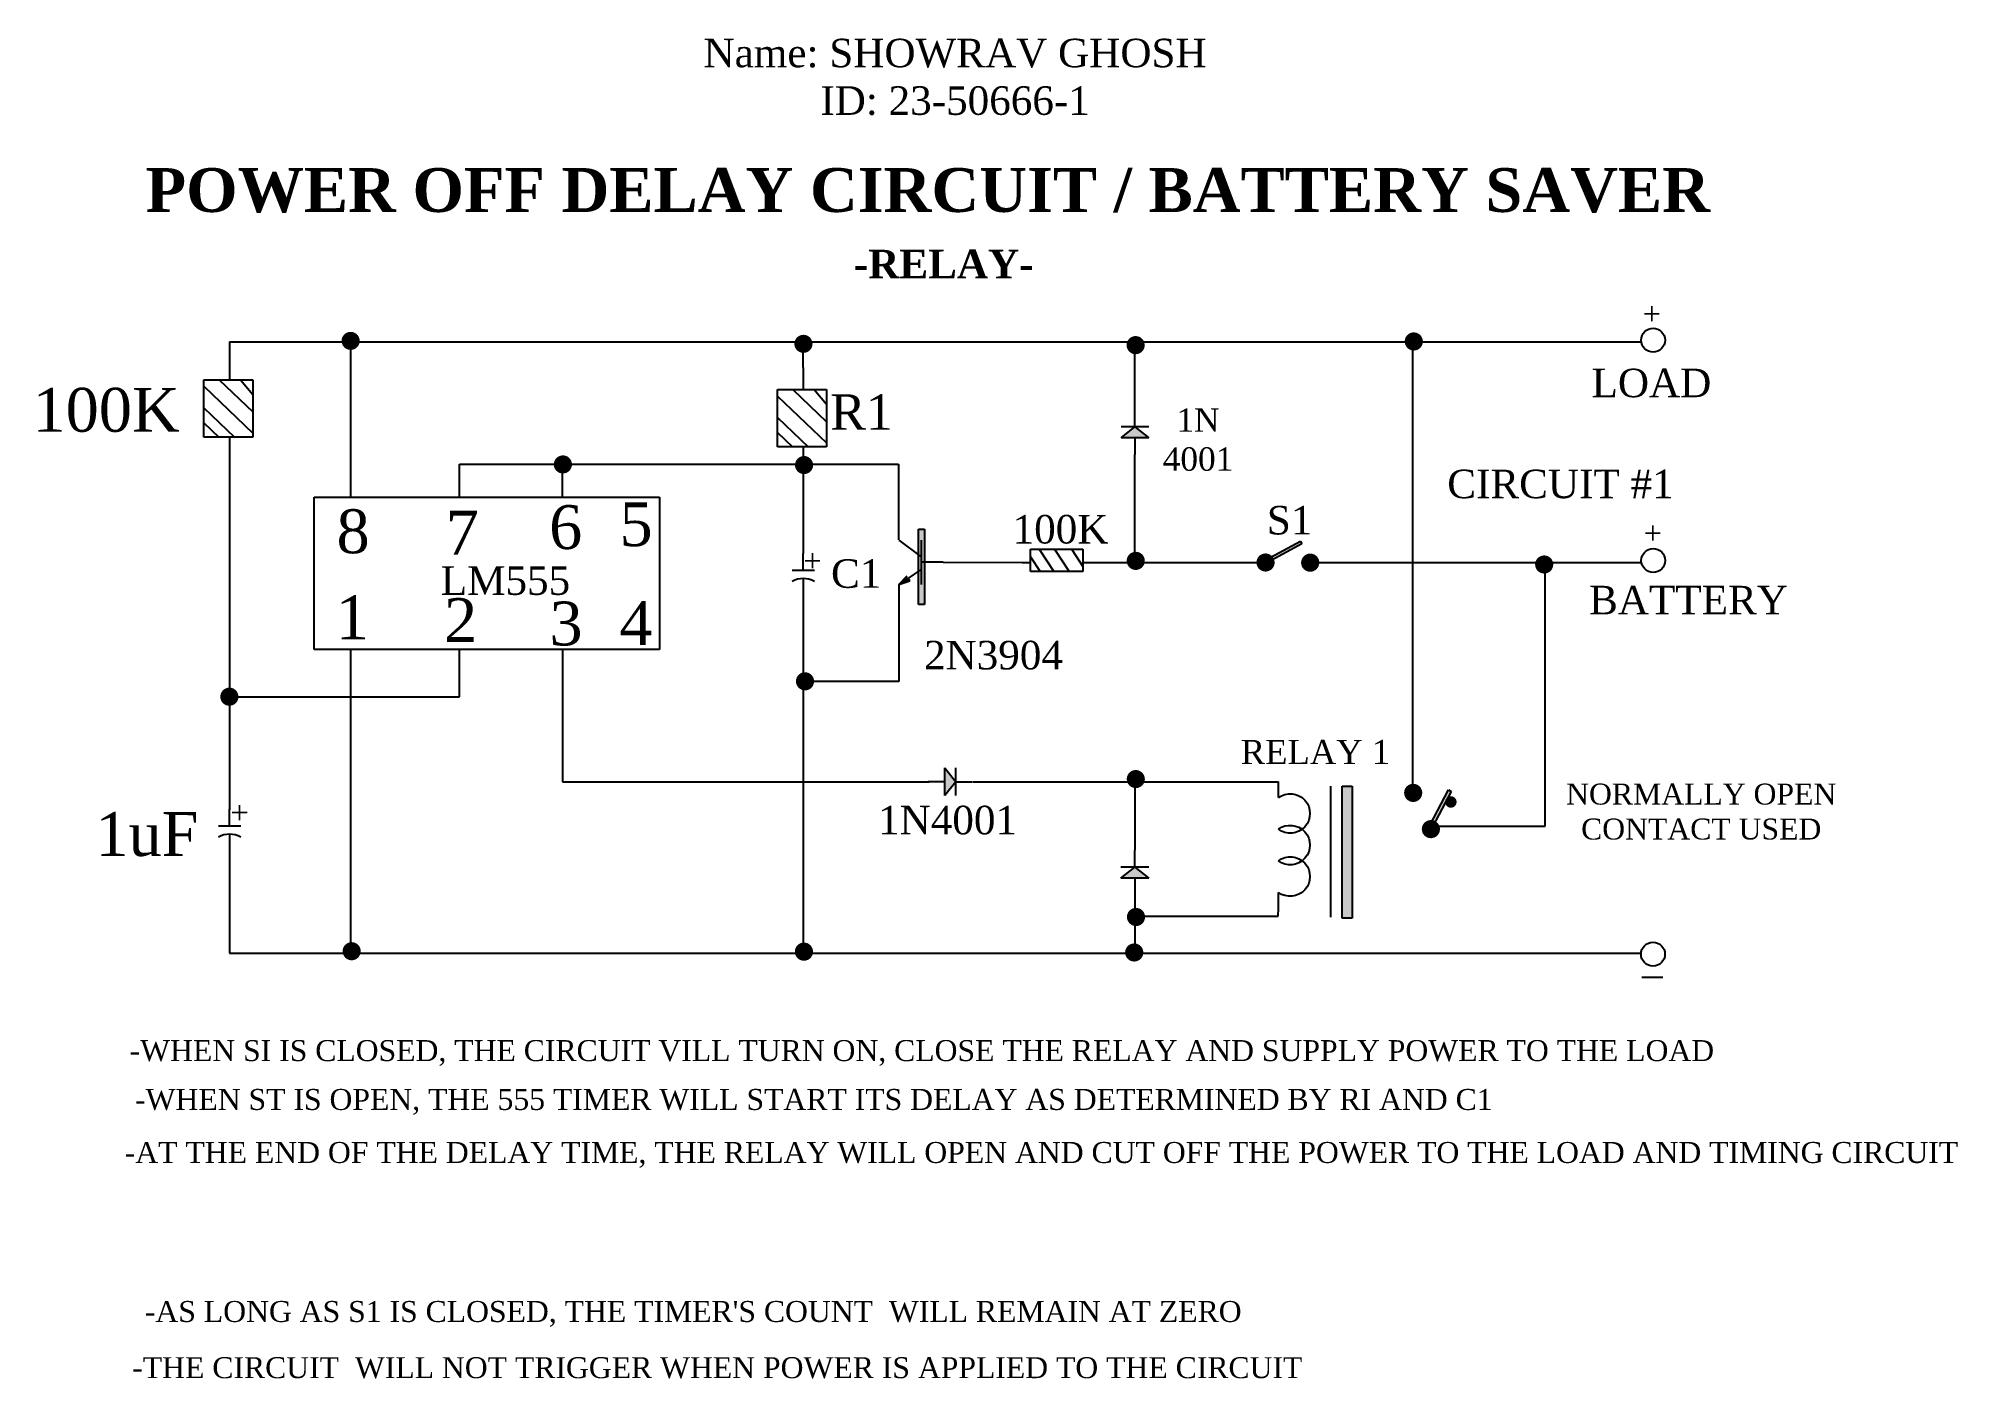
# Model space of a CAD drawing. Header units: inches. Extents: x 63 to 289, y -66 to 93.
import ezdxf

# ---------------------------------------------------------------- set-up
doc = ezdxf.new("R2010")
doc.units = ezdxf.units.IN
doc.header["$MEASUREMENT"] = 0

# ---------------------------------------------------------------- blocks, each defined once
blk = doc.blocks.new('Capacitor')
at = {"color": 7}
for p, q in [((0.15, 0), (0, 0)), ((0.15, -0.1), (0.15, 0.1)), ((0.225, 0), (0.4, 0))]:
    blk.add_line(p, q, dxfattribs=at)
blk.add_arc((0.4375, 0), 0.2125, 151.9275, 208.0725, dxfattribs=at)
blk = doc.blocks.new('Transistor - NPN')
at = {"color": 7}
for p, q in [((0.199999, 0.2), (0.199999, -0.2)), ((0.399999, 0.2), (0.199999, 0.05)), ((0, 0), (0.199999, 0)), ((0.316132, -0.145536), (0.201153, -0.069033)), ((0.302516, -0.166503), (0.316132, -0.145536)), ((0.399999, -0.2), (0.302516, -0.166503)), ((0.329748, -0.124569), (0.399999, -0.2))]:
    blk.add_line(p, q, dxfattribs=at)
blk.add_solid([(0.302516, -0.166503), (0.399999, -0.2), (0.329748, -0.124569)], dxfattribs=at)
blk = doc.blocks.new('Diode')
at = {"color": 7}
for p, q in [((0.15, 0), (0, 0)), ((0.15, 0.125), (0.25, 0)), ((0.15, -0.125), (0.15, 0.125)), ((0.25, 0), (0.15, -0.125)), ((0.25, -0.125), (0.25, 0.125)), ((0.25, 0), (0.4, 0))]:
    blk.add_line(p, q, dxfattribs=at)
blk.add_solid([(0.15, -0.125), (0.25, 0), (0.15, 0.125)], dxfattribs=at)
blk = doc.blocks.new('Inductor')
at = {"color": 7}
for p, q in [((0, 0), (0.05, 0)), ((0.35, 0), (0.4, 0))]:
    blk.add_line(p, q, dxfattribs=at)
for centre in [(0.1, 0.0375), (0.2, 0.0375), (0.3, 0.0375)]:
    blk.add_arc(centre, 0.0625, 323.1301, 216.8699, dxfattribs=at)

msp = doc.modelspace()

# ---------------------------------------------------------------- hatches: boundary and pattern name
h = msp.add_hatch(color=256)
h.paths.add_polyline_path([(100.78, 56.91, 0.018228), (100.78, 56.98), (98.64, 56.98, 0.018228), (98.64, 56.91, 1)])
h.paths.add_polyline_path([(98.64, 56.98), (100.78, 56.98, 0.92963)])
h = msp.add_hatch(color=256)
h.paths.add_polyline_path([(154.22, 56.57, 0.018228), (154.21, 56.64), (152.08, 56.64, 0.018228), (152.07, 56.57, 1)])
h.paths.add_polyline_path([(152.08, 56.64), (154.21, 56.64, 0.92963)])
h = msp.add_hatch(color=256)
h.paths.add_polyline_path([(193.42, 56.41, 0.018228), (193.41, 56.49), (191.28, 56.49, 0.018228), (191.27, 56.41, 1)])
h.paths.add_polyline_path([(191.28, 56.49), (193.41, 56.49, 0.92963)])
h = msp.add_hatch(color=256)
h.paths.add_polyline_path([(226.24, 56.84, 0.018228), (226.24, 56.92), (224.1, 56.92, 0.018228), (224.1, 56.84, 1)])
h.paths.add_polyline_path([(224.1, 56.92), (226.24, 56.92, 0.92963)])
h = msp.add_hatch(color=256)
h.paths.add_polyline_path([(125.83, 42.33, 0.018228), (125.83, 42.4), (123.69, 42.4, 0.018228), (123.68, 42.33, 1)])
h.paths.add_polyline_path([(123.69, 42.4), (125.83, 42.4, 0.92963)])
h = msp.add_hatch(color=256)
h.paths.add_polyline_path([(154.29, 42.26, 0.018228), (154.28, 42.33), (152.15, 42.33, 0.018228), (152.14, 42.26, 1)])
h.paths.add_polyline_path([(152.15, 42.33), (154.28, 42.33, 0.92963)])
for points in [[(166.74, 25.78), (167.43, 25.78), (167.43, 34.68), (166.74, 34.68)], [(207.72, 31.06), (207.89, 30.74), (211.96, 32.95), (211.79, 33.26)], [(216.7, -11.25), (217.91, -11.25), (217.91, 4.35), (216.7, 4.35)], [(227.11, -0.21), (227.42, -0.37), (229.57, 3.73), (229.25, 3.9)]]:
    msp.add_hatch(color=256).paths.add_polyline_path(points)
h = msp.add_hatch(color=256)
h.paths.add_polyline_path([(193.43, 30.94, 0.018228), (193.43, 31.02), (191.29, 31.02, 0.018228), (191.29, 30.94, 1)])
h.paths.add_polyline_path([(191.29, 31.02), (193.43, 31.02, 0.92963)])
h = msp.add_hatch(color=256)
h.paths.add_polyline_path([(208.75, 30.75, 0.018228), (208.74, 30.83), (206.61, 30.83, 0.018228), (206.6, 30.75, 1)])
h.paths.add_polyline_path([(206.61, 30.83), (208.74, 30.83, 0.92963)])
h = msp.add_hatch(color=256)
h.paths.add_polyline_path([(214.02, 30.73, 0.018228), (214.02, 30.81), (211.88, 30.81, 0.018228), (211.87, 30.73, 1)])
h.paths.add_polyline_path([(211.88, 30.81), (214.02, 30.81, 0.92963)])
h = msp.add_hatch(color=256)
h.paths.add_polyline_path([(241.63, 30.51, 0.018228), (241.63, 30.59), (239.49, 30.59, 0.018228), (239.49, 30.51, 1)])
h.paths.add_polyline_path([(239.49, 30.59), (241.63, 30.59, 0.92963)])
h = msp.add_hatch(color=256)
h.paths.add_polyline_path([(86.47, 14.91, 0.018228), (86.46, 14.99), (84.33, 14.99, 0.018228), (84.32, 14.91, 1)])
h.paths.add_polyline_path([(84.33, 14.99), (86.46, 14.99, 0.92963)])
h = msp.add_hatch(color=256)
h.paths.add_polyline_path([(154.4, 16.72, 0.018228), (154.4, 16.8), (152.26, 16.8, 0.018228), (152.26, 16.72, 1)])
h.paths.add_polyline_path([(152.26, 16.8), (154.4, 16.8, 0.92963)])
h = msp.add_hatch(color=256)
h.paths.add_polyline_path([(193.44, 5.19, 0.018228), (193.43, 5.26), (191.3, 5.26, 0.018228), (191.29, 5.19, 1)])
h.paths.add_polyline_path([(191.3, 5.26), (193.43, 5.26, 0.92963)])
h = msp.add_hatch(color=256)
h.paths.add_polyline_path([(226.17, 3.55, 0.018228), (226.17, 3.63), (224.03, 3.63, 0.018228), (224.03, 3.55, 1)])
h.paths.add_polyline_path([(224.03, 3.63), (226.17, 3.63, 0.92963)])
h = msp.add_hatch(color=256)
h.paths.add_polyline_path([(230.23, 2.48, 0.018228), (230.23, 2.53), (228.86, 2.53, 0.018228), (228.86, 2.48, 1)])
h.paths.add_polyline_path([(228.86, 2.53), (230.23, 2.53, 0.92963)])
h = msp.add_hatch(color=256)
h.paths.add_polyline_path([(228.26, -0.73, 0.018228), (228.26, -0.65), (226.12, -0.65, 0.018228), (226.12, -0.73, 1)])
h.paths.add_polyline_path([(226.12, -0.65), (228.26, -0.65, 0.92963)])
h = msp.add_hatch(color=256)
h.paths.add_polyline_path([(193.46, -11.1, 0.018228), (193.46, -11.02), (191.32, -11.02, 0.018228), (191.32, -11.1, 1)])
h.paths.add_polyline_path([(191.32, -11.02), (193.46, -11.02, 0.92963)])
h = msp.add_hatch(color=256)
h.paths.add_polyline_path([(100.9, -15.14, 0.018228), (100.9, -15.06), (98.76, -15.06, 0.018228), (98.76, -15.14, 1)])
h.paths.add_polyline_path([(98.76, -15.06), (100.9, -15.06, 0.92963)])
h = msp.add_hatch(color=256)
h.paths.add_polyline_path([(154.28, -15.19, 0.018228), (154.27, -15.11), (152.13, -15.11, 0.018228), (152.13, -15.19, 1)])
h.paths.add_polyline_path([(152.13, -15.11), (154.27, -15.11, 0.92963)])
h = msp.add_hatch(color=256)
h.paths.add_polyline_path([(193.25, -15.29, 0.018228), (193.25, -15.21), (191.11, -15.21, 0.018228), (191.11, -15.29, 1)])
h.paths.add_polyline_path([(191.11, -15.21), (193.25, -15.21, 0.92963)])

# ---------------------------------------------------------------- linework, layer by layer
for p, q in [((85.42, 56.8), (252, 56.8)), ((85.42, 56.8), (85.42, 54.83)), ((99.68, 57.02), (99.68, 38.46)), ((153.11, 53.75), (153.11, 56.8)), ((192.26, 48.75), (192.26, 56.8)), ((225.01, 56.8), (225.01, 3.46)), ((85.41, 54.9), (85.41, 52.32)), ((82.4, 52.32), (88.15, 52.32)), ((82.4, 45.54), (82.4, 52.32)), ((84.19, 52.32), (88.15, 48.52)), ((86.7, 52.32), (88.15, 50.58)), ((88.15, 52.32), (88.15, 45.54)), ((153.11, 53.75), (153.11, 51.17)), ((82.4, 51.55), (88.16, 46.03)), ((150.1, 51.17), (155.85, 51.17)), ((150.1, 44.39), (150.1, 51.17)), ((150.1, 50.4), (155.85, 44.88)), ((151.89, 51.17), (155.85, 47.37)), ((154.39, 51.17), (155.85, 49.43)), ((155.85, 51.17), (155.85, 44.39)), ((82.4, 49), (86.01, 45.54)), ((150.1, 47.85), (153.71, 44.39)), ((82.4, 47.24), (84.17, 45.54)), ((88.15, 45.54), (82.4, 45.54)), ((85.41, 45.54), (85.41, 42.61)), ((150.1, 46.09), (151.87, 44.39)), ((155.85, 44.39), (150.1, 44.39)), ((153.11, 44.39), (153.11, 41.46)), ((192.26, 30.74), (192.26, 43.5)), ((85.41, 42.61), (85.41, 14.9)), ((112.55, 38.46), (112.55, 42.34)), ((112.55, 42.34), (164.38, 42.34)), ((124.7, 38.46), (124.7, 42.34)), ((153.11, 41.46), (153.11, 31.81)), ((164.38, 42.34), (164.38, 33.44)), ((95.39, 38.46), (136.15, 38.46)), ((95.39, 20.46), (95.39, 38.46)), ((136.15, 38.46), (136.15, 20.46)), ((166.74, 34.68), (167.43, 34.68)), ((166.74, 25.78), (166.74, 34.68)), ((167.43, 34.68), (167.43, 25.78)), ((179.93, 32.32), (186.13, 32.32)), ((179.93, 29.67), (179.93, 32.32)), ((180.95, 32.32), (182.68, 29.67)), ((182.77, 32.32), (184.5, 29.67)), ((184.81, 32.28), (186.13, 30.28)), ((186.13, 32.32), (186.13, 29.67)), ((207.72, 31.06), (211.79, 33.26)), ((211.96, 32.95), (207.89, 30.74)), ((211.79, 33.26), (211.96, 32.95)), ((169.65, 30.78), (178.97, 30.74)), ((178.97, 30.74), (179.93, 30.74)), ((179.93, 31.43), (181.08, 29.67)), ((186.13, 29.67), (179.93, 29.67)), ((186.13, 30.74), (187.21, 30.74)), ((187.21, 30.74), (192.26, 30.74)), ((192.26, 30.74), (207.72, 30.74)), ((207.89, 30.74), (207.72, 31.06)), ((207.89, 30.74), (207.89, 30.74)), ((212.01, 30.74), (252, 30.74)), ((240.69, -0.37), (240.69, 30.74)), ((164.4, 28.15), (164.4, 16.72)), ((153.12, 26.55), (153.12, -15.36)), ((167.43, 25.78), (166.74, 25.78)), ((167.43, 25.78), (167.43, 25.78)), ((136.15, 20.46), (95.39, 20.46)), ((99.68, 20.46), (99.68, -15.36)), ((112.55, 14.9), (112.55, 20.46)), ((124.7, 20.46), (124.7, 4.87)), ((164.4, 16.72), (153.12, 16.72)), ((85.41, 14.9), (112.55, 14.9)), ((85.41, 14.9), (85.41, 1.56)), ((124.7, 4.87), (167.99, 4.87)), ((173.19, 4.86), (192.26, 4.86)), ((192.26, 4.86), (192.26, -3.22)), ((192.26, 4.86), (209.19, 4.86)), ((215.36, 4.35), (215.36, -11.1)), ((216.7, 4.35), (217.91, 4.35)), ((216.7, -11.25), (216.7, 4.35)), ((217.91, 4.35), (217.91, -11.25)), ((227.11, -0.21), (229.25, 3.9)), ((229.57, 3.73), (227.42, -0.37)), ((229.25, 3.9), (229.57, 3.73)), ((227.42, -0.37), (227.11, -0.21)), ((227.42, -0.37), (227.42, -0.37)), ((227.42, -0.37), (240.69, -0.37)), ((85.42, -3.63), (85.42, -15.36)), ((192.25, -8.48), (192.25, -11)), ((192.25, -11), (192.25, -15.36)), ((192.25, -11), (207.72, -11)), ((207.72, -11), (209.18, -11)), ((209.18, -11), (209.19, -10.06)), ((217.91, -11.25), (216.7, -11.25)), ((217.91, -11.25), (217.91, -11.25)), ((85.42, -15.36), (252, -15.36)), ((252.09, -18.19), (254.57, -18.19))]:
    msp.add_line(p, q)
for centre in [(253.41, 56.99), (253.43, 30.98), (253.4, -15.49)]:
    msp.add_circle(centre, 1.41)

# ---------------------------------------------------------------- block references
for name, p, xscale, yscale, zscale, rotation in [('Diode', (192.26, 43.5), 13.1110028353589, 13.1110028353589, 13.11100283535891, 90), ('Capacitor', (153.12, 31.8), 13.1110028353589, 13.1110028353589, 13.11100283535891, 270), ('Inductor', (209.19, -10.06), -37.28728252805268, 37.28728252805222, 37.28728252805242, 269.9999993273839), ('Capacitor', (85.42, 1.62), 13.1110028353589, 13.1110028353589, 13.11100283535891, 270), ('Diode', (192.25, -8.48), 13.1110028353589, 13.1110028353589, 13.11100283535891, 90)]:
    msp.add_blockref(name, p, dxfattribs=dict(xscale=xscale, yscale=yscale, zscale=zscale, rotation=rotation))
at = {"yscale": 13.1110028353589, "zscale": 13.11100283535891}
for name, p, xscale in [('Transistor - NPN', (169.65, 30.78), -13.1110028353589), ('Diode', (167.86, 4.87), 13.1110028353589)]:
    msp.add_blockref(name, p, dxfattribs=dict(at, xscale=xscale))

# ---------------------------------------------------------------- texts
at = {"attachment_point": 2}
for s, insert, char_height, width in [('{\\fTimes New Roman|b0|i0|c0|p18;Name: SHOWRAV GHOSH\\PID: 23-50666-1}', (171.04, 92.58), 3.3693, 73.1382), ('{\\fTimes New Roman|b1|i0|c0|p18;POWER OFF DELAY CIRCUIT / BATTERY SAVER}', (167.82, 77.31), 5.1758, 188.5571), ('{\\fTimes New Roman|b1|i0|c0|p18;-RELAY-}', (169.7, 67.67), 3.3693, 28.9434), ('{\\fTimes New Roman|b0|i0|c0|p18;+}', (253.26, 61.36), 2.5281, 21.7173), ('{\\fTimes New Roman|b0|i0|c0|p18;LOAD}', (253.22, 53.63), 3.3693, 28.9434), ('{\\fTimes New Roman|b0|i0|c0|p18;100K}', (70.86, 51.36), 5.1758, 44.4617), ('{\\fTimes New Roman|b0|i0|c0|p18;R1}', (159.99, 50.61), 4.1956, 36.0419), ('{\\fTimes New Roman|b0|i0|c0|p18;1N\\P4001}', (199.71, 48.94), 2.7575, 23.6875), ('{\\fTimes New Roman|b0|i0|c0|p18;CIRCUIT #1}', (242.48, 41.71), 3.3693, 28.9434), ('{\\fTimes New Roman|b0|i0|c0|p18;8}', (100, 37.02), 5.1758, 44.4617), ('{\\fTimes New Roman|b0|i0|c0|p18;7}', (112.89, 36.85), 5.1758, 44.4617), ('{\\fTimes New Roman|b0|i0|c0|p18;6}', (125.09, 37.52), 5.1758, 44.4617), ('{\\fTimes New Roman|b0|i0|c0|p18;5}', (133.4, 37.86), 5.1758, 44.4617), ('{\\fTimes New Roman|b0|i0|c0|p18;100K}', (183.48, 36.36), 3.3693, 28.9434), ('{\\fTimes New Roman|b0|i0|c0|p18;S1}', (210.52, 37.43), 3.3693, 28.9434), ('{\\fTimes New Roman|b0|i0|c0|p18;+}', (253.37, 35.47), 2.5281, 21.7173), ('{\\fTimes New Roman|b0|i0|c0|p18;+}', (154.21, 32.2), 2.5281, 21.7173), ('{\\fTimes New Roman|b0|i0|c0|p18;LM555}', (117.98, 30.3), 3.3693, 28.9434), ('{\\fTimes New Roman|b0|i0|c0|p18;C1}', (159.37, 31.13), 3.3693, 28.9434), ('{\\fTimes New Roman|b0|i0|c0|p18;BATTERY}', (257.59, 28), 3.3693, 28.9434), ('{\\fTimes New Roman|b0|i0|c0|p18;1}', (99.9, 26.87), 5.1758, 44.4617), ('{\\fTimes New Roman|b0|i0|c0|p18;2}', (112.69, 26.54), 5.1758, 44.4617), ('{\\fTimes New Roman|b0|i0|c0|p18;3}', (125.13, 26.14), 5.1758, 44.4617), ('{\\fTimes New Roman|b0|i0|c0|p18;4}', (133.38, 26.18), 5.1758, 44.4617), ('{\\fTimes New Roman|b0|i0|c0|p18;2N3904}', (175.57, 21.5), 3.3693, 28.9434), ('{\\fTimes New Roman|b0|i0|c0|p18;RELAY 1}', (213.56, 9.81), 2.8571, 24.5437), ('{\\fTimes New Roman|b0|i0|c0|p18;NORMALLY OPEN^JCONTACT USED}', (259.09, 4.65), 2.4748, 38.2056), ('{\\fTimes New Roman|b0|i0|c0|p18;1uF}', (75.67, 1.28), 5.1758, 44.4617), ('{\\fTimes New Roman|b0|i0|c0|p18;+}', (86.61, 2.47), 2.5281, 21.7173), ('{\\fTimes New Roman|b0|i0|c0|p18;1N4001}', (170.15, 2.03), 3.3693, 28.9434), ('{\\fTimes New Roman|b0|i0|c0|p18;-WHEN SI IS CLOSED, THE CIRCUIT VILL TURN ON, CLOSE THE RELAY AND SUPPLY POWER TO THE LOAD}', (167.12, -25.63), 2.47477, 259.9207), ('{\\fTimes New Roman|b0|i0|c0|p18;-WHEN ST IS OPEN, THE 555 TIMER WILL START ITS DELAY AS DETERMINED BY RI AND C1}', (154.37, -31.4), 2.47477, 259.9207), ('{\\fTimes New Roman|b0|i0|c0|p18;-AT THE END OF THE DELAY TIME, THE RELAY WILL OPEN AND CUT OFF THE POWER TO THE LOAD AND TIMING CIRCUIT}', (181.23, -37.66), 2.47477, 259.9207), ("{\\fTimes New Roman|b0|i0|c0|p18;-AS LONG AS S1 IS CLOSED, THE TIMER'S COUNT  WILL REMAIN AT ZERO}", (140.14, -56.43), 2.4748, 259.9207), ('{\\fTimes New Roman|b0|i0|c0|p18;-THE CIRCUIT  WILL NOT TRIGGER WHEN POWER IS APPLIED TO THE CIRCUIT}', (142.98, -63.06), 2.4748, 259.9207)]:
    msp.add_mtext(s, dxfattribs=dict(at, insert=insert, char_height=char_height, width=width))

doc.saveas('drawing.dxf')
